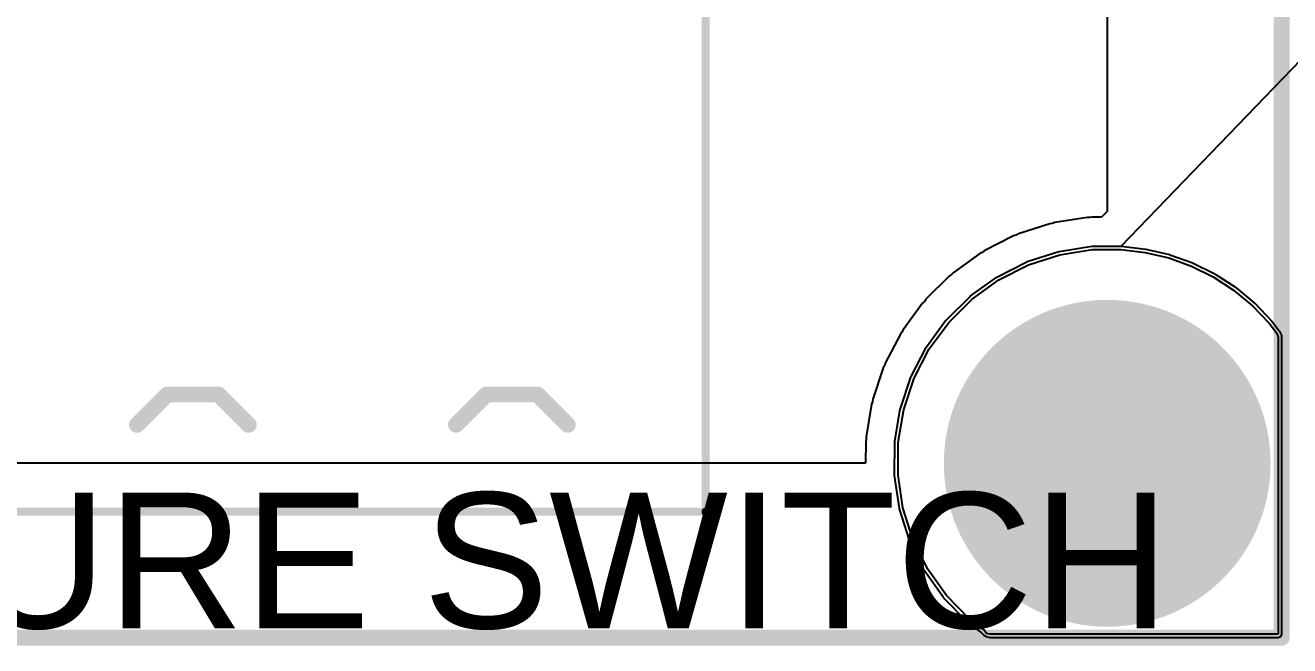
# Model space of a CAD drawing. Header units: millimetres. Extents: x 0 to 214, y 0 to 214.
# Drawn here: x 7.174 to 7.967, y -0.114 to 0.274 of the extents above; entities that cross this region are included whole.
import ezdxf

# ---------------------------------------------------------------- set-up
doc = ezdxf.new("R2010")
doc.units = ezdxf.units.MM
doc.header["$MEASUREMENT"] = 0
for name, color, linetype in [('BottomLayer', 5, 'Continuous'), ('BottomSolder', 6, 'Continuous'), ('Mechanical2', 216, 'Continuous'), ('MultiLayer', 9, 'Continuous'), ('PadHoleLayer', 156, 'Continuous'), ('TopLayer', 1, 'Continuous'), ('TopOverlay', 2, 'Continuous'), ('TopSolder', 216, 'Continuous'), ('ViaHoleLayer', 16, 'Continuous')]:
    doc.layers.add(name, color=color, linetype=linetype)
doc.styles.add('Arial', font='', dxfattribs={"height": 0.2})
doc.styles.get('Arial').set_extended_font_data('Arial')

# ---------------------------------------------------------------- blocks, each defined once
blk = doc.blocks.new('TBP01R1_508_04BE_107')
at = {"layer": 'TopOverlay'}
for points, const_width in [([(-0.3315, 0.3937), (-0.3315, -0.07874)], 0.005), ([(0.53126, 0.39346), (-0.3315, 0.39346)], 0.005), ([(-0.226, 0.32), (-0.245, 0.339)], 0.01), ([(-0.175, 0.339), (-0.194, 0.32)], 0.01), ([(-0.026, 0.32), (-0.045, 0.339)], 0.01), ([(0.025, 0.339), (0.006, 0.32)], 0.01), ([(-0.194, 0.32), (-0.226, 0.32)], 0.01), ([(0.006, 0.32), (-0.026, 0.32)], 0.01)]:
    blk.add_lwpolyline(points, dxfattribs=dict(at, const_width=const_width))
for points, const_width in [([(-0.33275, 0.3937, 1), (-0.33025, 0.3937, 1)], 0.0025), ([(-0.33275, 0.39346, 1), (-0.33025, 0.39346, 1)], 0.0025), ([(-0.2475, 0.339, 1), (-0.2425, 0.339, 1)], 0.005), ([(-0.1775, 0.339, 1), (-0.1725, 0.339, 1)], 0.005), ([(-0.0475, 0.339, 1), (-0.0425, 0.339, 1)], 0.005), ([(0.0225, 0.339, 1), (0.0275, 0.339, 1)], 0.005), ([(-0.2285, 0.32, 1), (-0.2235, 0.32, 1)], 0.005), ([(-0.2285, 0.32, 1), (-0.2235, 0.32, 1)], 0.005), ([(-0.1965, 0.32, 1), (-0.1915, 0.32, 1)], 0.005), ([(-0.1965, 0.32, 1), (-0.1915, 0.32, 1)], 0.005), ([(-0.0285, 0.32, 1), (-0.0235, 0.32, 1)], 0.005), ([(-0.0285, 0.32, 1), (-0.0235, 0.32, 1)], 0.005), ([(0.0035, 0.32, 1), (0.0085, 0.32, 1)], 0.005), ([(0.0035, 0.32, 1), (0.0085, 0.32, 1)], 0.005)]:
    blk.add_lwpolyline(points, format="xyb", close=True, dxfattribs=dict(at, const_width=const_width))

msp = doc.modelspace()

# ---------------------------------------------------------------- hatches: boundary and pattern name
at = {"layer": 'BottomLayer'}
h = msp.add_hatch(color=5, dxfattribs=at)
edge = h.paths.add_edge_path()
edge.add_arc((7.85211, -0.0001), 0.09843, 0, 360)
h = msp.add_hatch(color=5, dxfattribs=at)
edge = h.paths.add_edge_path()
edge.add_arc((7.84727, 0.0769), 0.01181, 0, 360)
h = msp.add_hatch(color=5, dxfattribs=at)
edge = h.paths.add_edge_path()
edge.add_arc((7.90318, 0.05788), 0.01181, 0, 360)
h = msp.add_hatch(color=5, dxfattribs=at)
edge = h.paths.add_edge_path()
edge.add_arc((7.79429, 0.05081), 0.01181, 0, 360)
h = msp.add_hatch(color=5, dxfattribs=at)
edge = h.paths.add_edge_path()
edge.add_arc((7.92927, 0.0049), 0.01181, 0, 360)
h = msp.add_hatch(color=5, dxfattribs=at)
edge = h.paths.add_edge_path()
edge.add_arc((7.77527, -0.0051), 0.01181, 0, 360)
h = msp.add_hatch(color=5, dxfattribs=at)
edge = h.paths.add_edge_path()
edge.add_arc((7.91025, -0.05101), 0.01181, 0, 360)
h = msp.add_hatch(color=5, dxfattribs=at)
edge = h.paths.add_edge_path()
edge.add_arc((7.80136, -0.05809), 0.01181, 0, 360)
h = msp.add_hatch(color=5, dxfattribs=at)
edge = h.paths.add_edge_path()
edge.add_arc((7.85727, -0.0771), 0.01181, 0, 360)
at = {"layer": 'BottomSolder'}
h = msp.add_hatch(color=6, dxfattribs=at)
edge = h.paths.add_edge_path()
edge.add_arc((7.85211, -0.0001), 0.10243, 0, 360)
h = msp.add_hatch(color=6, dxfattribs=at)
edge = h.paths.add_edge_path()
edge.add_arc((7.84727, 0.0769), 0.00591, 0, 360)
h = msp.add_hatch(color=6, dxfattribs=at)
edge = h.paths.add_edge_path()
edge.add_arc((7.90318, 0.05788), 0.00591, 0, 360)
h = msp.add_hatch(color=6, dxfattribs=at)
edge = h.paths.add_edge_path()
edge.add_arc((7.79429, 0.05081), 0.00591, 0, 360)
h = msp.add_hatch(color=6, dxfattribs=at)
edge = h.paths.add_edge_path()
edge.add_arc((7.92927, 0.0049), 0.00591, 0, 360)
h = msp.add_hatch(color=6, dxfattribs=at)
edge = h.paths.add_edge_path()
edge.add_arc((7.77527, -0.0051), 0.00591, 0, 360)
h = msp.add_hatch(color=6, dxfattribs=at)
edge = h.paths.add_edge_path()
edge.add_arc((7.91025, -0.05101), 0.00591, 0, 360)
h = msp.add_hatch(color=6, dxfattribs=at)
edge = h.paths.add_edge_path()
edge.add_arc((7.80136, -0.05809), 0.00591, 0, 360)
h = msp.add_hatch(color=6, dxfattribs=at)
edge = h.paths.add_edge_path()
edge.add_arc((7.85727, -0.0771), 0.00591, 0, 360)
at = {"layer": 'MultiLayer'}
h = msp.add_hatch(color=9, dxfattribs=at)
edge = h.paths.add_edge_path()
edge.add_arc((7.85211, -0.0001), 0.09843, 0, 360)
at = {"layer": 'PadHoleLayer'}
h = msp.add_hatch(color=156, dxfattribs=at)
edge = h.paths.add_edge_path()
edge.add_arc((7.85211, -0.0001), 0.06102, 0, 360)
at = {"layer": 'TopLayer'}
h = msp.add_hatch(color=1, dxfattribs=at)
edge = h.paths.add_edge_path()
edge.add_arc((7.85211, -0.0001), 0.09843, 0, 360)
h = msp.add_hatch(color=1, dxfattribs=at)
edge = h.paths.add_edge_path()
edge.add_arc((7.84727, 0.0769), 0.01181, 0, 360)
h = msp.add_hatch(color=1, dxfattribs=at)
edge = h.paths.add_edge_path()
edge.add_arc((7.90318, 0.05788), 0.01181, 0, 360)
h = msp.add_hatch(color=1, dxfattribs=at)
edge = h.paths.add_edge_path()
edge.add_arc((7.79429, 0.05081), 0.01181, 0, 360)
h = msp.add_hatch(color=1, dxfattribs=at)
edge = h.paths.add_edge_path()
edge.add_arc((7.92927, 0.0049), 0.01181, 0, 360)
h = msp.add_hatch(color=1, dxfattribs=at)
edge = h.paths.add_edge_path()
edge.add_arc((7.77527, -0.0051), 0.01181, 0, 360)
h = msp.add_hatch(color=1, dxfattribs=at)
edge = h.paths.add_edge_path()
edge.add_arc((7.91025, -0.05101), 0.01181, 0, 360)
h = msp.add_hatch(color=1, dxfattribs=at)
edge = h.paths.add_edge_path()
edge.add_arc((7.80136, -0.05809), 0.01181, 0, 360)
h = msp.add_hatch(color=1, dxfattribs=at)
edge = h.paths.add_edge_path()
edge.add_arc((7.85727, -0.0771), 0.01181, 0, 360)
at = {"layer": 'TopSolder'}
h = msp.add_hatch(color=216, dxfattribs=at)
edge = h.paths.add_edge_path()
edge.add_arc((7.85211, -0.0001), 0.10243, 0, 360)
h = msp.add_hatch(color=216, dxfattribs=at)
edge = h.paths.add_edge_path()
edge.add_arc((7.84727, 0.0769), 0.00591, 0, 360)
h = msp.add_hatch(color=216, dxfattribs=at)
edge = h.paths.add_edge_path()
edge.add_arc((7.90318, 0.05788), 0.00591, 0, 360)
h = msp.add_hatch(color=216, dxfattribs=at)
edge = h.paths.add_edge_path()
edge.add_arc((7.79429, 0.05081), 0.00591, 0, 360)
h = msp.add_hatch(color=216, dxfattribs=at)
edge = h.paths.add_edge_path()
edge.add_arc((7.92927, 0.0049), 0.00591, 0, 360)
h = msp.add_hatch(color=216, dxfattribs=at)
edge = h.paths.add_edge_path()
edge.add_arc((7.77527, -0.0051), 0.00591, 0, 360)
h = msp.add_hatch(color=216, dxfattribs=at)
edge = h.paths.add_edge_path()
edge.add_arc((7.91025, -0.05101), 0.00591, 0, 360)
h = msp.add_hatch(color=216, dxfattribs=at)
edge = h.paths.add_edge_path()
edge.add_arc((7.80136, -0.05809), 0.00591, 0, 360)
h = msp.add_hatch(color=216, dxfattribs=at)
edge = h.paths.add_edge_path()
edge.add_arc((7.85727, -0.0771), 0.00591, 0, 360)
at = {"layer": 'ViaHoleLayer'}
h = msp.add_hatch(color=16, dxfattribs=at)
edge = h.paths.add_edge_path()
edge.add_arc((7.84727, 0.0769), 0.00591, 0, 360)
h = msp.add_hatch(color=16, dxfattribs=at)
edge = h.paths.add_edge_path()
edge.add_arc((7.90318, 0.05788), 0.00591, 0, 360)
h = msp.add_hatch(color=16, dxfattribs=at)
edge = h.paths.add_edge_path()
edge.add_arc((7.79429, 0.05081), 0.00591, 0, 360)
h = msp.add_hatch(color=16, dxfattribs=at)
edge = h.paths.add_edge_path()
edge.add_arc((7.92927, 0.0049), 0.00591, 0, 360)
h = msp.add_hatch(color=16, dxfattribs=at)
edge = h.paths.add_edge_path()
edge.add_arc((7.77527, -0.0051), 0.00591, 0, 360)
h = msp.add_hatch(color=16, dxfattribs=at)
edge = h.paths.add_edge_path()
edge.add_arc((7.91025, -0.05101), 0.00591, 0, 360)
h = msp.add_hatch(color=16, dxfattribs=at)
edge = h.paths.add_edge_path()
edge.add_arc((7.80136, -0.05809), 0.00591, 0, 360)
h = msp.add_hatch(color=16, dxfattribs=at)
edge = h.paths.add_edge_path()
edge.add_arc((7.85727, -0.0771), 0.00591, 0, 360)

# ---------------------------------------------------------------- linework, layer by layer
at = {"layer": 'BottomLayer'}
for p, q in [((7.85211, 0.48378), (7.85211, 0.15774)), ((7.81917, 0.15074), (7.81766, 0.15018)), ((7.83959, 0.15395), (7.81917, 0.15074)), ((7.84119, 0.15389), (7.83959, 0.15395)), ((7.84277, 0.1542), (7.84119, 0.15389)), ((7.84857, 0.1542), (7.84277, 0.1542)), ((7.85211, 0.15774), (7.84857, 0.1542)), ((7.795, 0.14286), (7.79345, 0.14243)), ((7.7964, 0.14364), (7.795, 0.14286)), ((7.81607, 0.15), (7.7964, 0.14364)), ((7.81766, 0.15018), (7.81607, 0.15)), ((7.79345, 0.14243), (7.77501, 0.13309)), ((7.77229, 0.13144), (7.75552, 0.11934)), ((7.77375, 0.1321), (7.77229, 0.13144)), ((7.77501, 0.13309), (7.77375, 0.1321)), ((7.80267, 0.12424), (7.82234, 0.13059)), ((7.82234, 0.13059), (7.84277, 0.13381)), ((7.84277, 0.13381), (7.8531, 0.13381)), ((7.8531, 0.13381), (7.86072, 0.13381)), ((7.86072, 0.13381), (7.87584, 0.13206)), ((7.87584, 0.13206), (7.89065, 0.12859)), ((7.89065, 0.12859), (7.90498, 0.12344)), ((7.75552, 0.11934), (7.75443, 0.11817)), ((7.78422, 0.1149), (7.80267, 0.12424)), ((7.90498, 0.12344), (7.91861, 0.11667)), ((7.75309, 0.11728), (7.73841, 0.10272)), ((7.75443, 0.11817), (7.75309, 0.11728)), ((7.76745, 0.1028), (7.78422, 0.1149)), ((7.91861, 0.11667), (7.93138, 0.10839)), ((7.93138, 0.10839), (7.94311, 0.09869)), ((7.73633, 0.10031), (7.72409, 0.08365)), ((7.73751, 0.10139), (7.73633, 0.10031)), ((7.73841, 0.10272), (7.73751, 0.10139)), ((7.75277, 0.08824), (7.76745, 0.1028)), ((7.94311, 0.09869), (7.95366, 0.08771)), ((7.74053, 0.07158), (7.75277, 0.08824)), ((7.95366, 0.08771), (7.95826, 0.08165)), ((7.72241, 0.08094), (7.71292, 0.06257)), ((7.72341, 0.08219), (7.72241, 0.08094)), ((7.72409, 0.08365), (7.72341, 0.08219)), ((7.95826, 0.08165), (7.95851, 0.08133)), ((7.95851, 0.08133), (7.95889, 0.0806)), ((7.95889, 0.0806), (7.95915, 0.07983)), ((7.95915, 0.07983), (7.95928, 0.07903)), ((7.73103, 0.05321), (7.74053, 0.07158)), ((7.95928, 0.07903), (7.95928, 0.07862)), ((7.95928, 0.07862), (7.95928, 0.07862)), ((7.95928, 0.07862), (7.95928, -0.10728)), ((7.71168, 0.05964), (7.70516, 0.04002)), ((7.71247, 0.06103), (7.71168, 0.05964)), ((7.71292, 0.06257), (7.71247, 0.06103)), ((7.72451, 0.03359), (7.73103, 0.05321)), ((7.70516, 0.04002), (7.70496, 0.03843)), ((7.70439, 0.03693), (7.701, 0.01653)), ((7.70496, 0.03843), (7.70439, 0.03693)), ((7.72112, 0.01319), (7.72451, 0.03359)), ((7.701, 0.01653), (7.70105, 0.01493)), ((7.70073, 0.01336), (7.70061, -0.0001)), ((7.70105, 0.01493), (7.70073, 0.01336)), ((7.72094, -0.00749), (7.72112, 0.01319)), ((7.70061, -0.0001), (4.52522, -0.0001)), ((7.72399, -0.02794), (7.72094, -0.00749)), ((7.73018, -0.04767), (7.72399, -0.02794)), ((7.73936, -0.06619), (7.73018, -0.04767)), ((7.75131, -0.08306), (7.73936, -0.06619)), ((7.76575, -0.09787), (7.75131, -0.08306)), ((7.77403, -0.10406), (7.76575, -0.09787)), ((7.77412, -0.10412), (7.77403, -0.10406)), ((7.77403, -0.10406), (7.77403, -0.10406)), ((7.7743, -0.10425), (7.77412, -0.10412)), ((7.77449, -0.10436), (7.7743, -0.10425)), ((7.77468, -0.10447), (7.77449, -0.10436)), ((7.77478, -0.10452), (7.77468, -0.10447)), ((7.77509, -0.10514), (7.77478, -0.10452)), ((7.77603, -0.10617), (7.77509, -0.10514)), ((7.77722, -0.1069), (7.77603, -0.10617)), ((7.77856, -0.10728), (7.77722, -0.1069)), ((7.77926, -0.10728), (7.77856, -0.10728)), ((7.90943, -0.10728), (7.77926, -0.10728)), ((7.95928, -0.10728), (7.90943, -0.10728))]:
    msp.add_line(p, q, dxfattribs=at)
at = {"layer": 'BottomSolder'}
for p, q in [((7.86084, 0.13593), (214.05121, 213.98292)), ((7.822, 0.13273), (7.84243, 0.13595)), ((7.84243, 0.13595), (7.8426, 0.13591)), ((7.8426, 0.13591), (7.84277, 0.13598)), ((7.84277, 0.13598), (7.8531, 0.13598)), ((7.8531, 0.13598), (7.86072, 0.13598)), ((7.86072, 0.13598), (7.86084, 0.13593)), ((7.86084, 0.13593), (7.86096, 0.13596)), ((7.86096, 0.13596), (7.87608, 0.13421)), ((7.802, 0.1263), (7.82168, 0.13265)), ((7.82168, 0.13265), (7.82185, 0.13264)), ((7.82185, 0.13264), (7.822, 0.13273)), ((7.87608, 0.13421), (7.8762, 0.13415)), ((7.8762, 0.13415), (7.87633, 0.13417)), ((7.87633, 0.13417), (7.89115, 0.1307)), ((7.89115, 0.1307), (7.89126, 0.13062)), ((7.89126, 0.13062), (7.89139, 0.13063)), ((7.89139, 0.13063), (7.90571, 0.12547)), ((7.78324, 0.11683), (7.80169, 0.12617)), ((7.80169, 0.12617), (7.80186, 0.12618)), ((7.80186, 0.12618), (7.802, 0.1263)), ((7.90571, 0.12547), (7.90581, 0.12538)), ((7.90581, 0.12538), (7.90594, 0.12538)), ((7.90594, 0.12538), (7.91957, 0.11861)), ((7.76618, 0.10456), (7.78295, 0.11665)), ((7.78295, 0.11665), (7.78312, 0.11669)), ((7.78312, 0.11669), (7.78324, 0.11683)), ((7.91957, 0.11861), (7.91966, 0.11851)), ((7.91966, 0.11851), (7.91979, 0.11849)), ((7.91979, 0.11849), (7.93256, 0.1102)), ((7.75124, 0.08978), (7.76593, 0.10434)), ((7.76593, 0.10434), (7.76609, 0.10441)), ((7.76609, 0.10441), (7.76618, 0.10456)), ((7.93256, 0.1102), (7.93263, 0.11009)), ((7.93263, 0.11009), (7.93276, 0.11006)), ((7.93276, 0.11006), (7.94449, 0.10036)), ((7.94449, 0.10036), (7.94455, 0.10024)), ((7.94455, 0.10024), (7.94468, 0.10019)), ((7.94468, 0.10019), (7.95522, 0.08921)), ((7.73878, 0.07286), (7.75102, 0.08952)), ((7.75102, 0.08952), (7.75117, 0.08962)), ((7.75117, 0.08962), (7.75124, 0.08978)), ((7.95522, 0.08921), (7.95526, 0.08909)), ((7.95526, 0.08909), (7.95538, 0.08902)), ((7.95538, 0.08902), (7.95998, 0.08296)), ((7.95998, 0.08296), (7.95998, 0.08296)), ((7.95998, 0.08296), (7.96023, 0.08264)), ((7.96023, 0.08264), (7.96028, 0.08246)), ((7.96028, 0.08246), (7.96042, 0.08234)), ((7.96042, 0.08234), (7.9608, 0.08162)), ((7.9608, 0.08162), (7.96082, 0.08144)), ((7.96082, 0.08144), (7.96094, 0.0813)), ((7.96094, 0.0813), (7.9612, 0.08052)), ((7.9612, 0.08052), (7.96119, 0.08034)), ((7.96119, 0.08034), (7.96129, 0.08018)), ((7.96129, 0.08018), (7.96142, 0.07937)), ((7.96142, 0.07937), (7.96138, 0.07919)), ((7.72911, 0.0542), (7.7386, 0.07257)), ((7.7386, 0.07257), (7.73874, 0.07268)), ((7.73874, 0.07268), (7.73878, 0.07286)), ((7.96138, 0.07919), (7.96145, 0.07902)), ((7.96145, 0.07902), (7.96145, 0.07862)), ((7.96145, 0.07862), (7.96145, 0.07862)), ((7.96145, 0.07862), (7.96145, -0.10728)), ((7.72245, 0.03427), (7.72898, 0.05389)), ((7.72898, 0.05389), (7.72909, 0.05403)), ((7.72909, 0.05403), (7.72911, 0.0542)), ((7.71898, 0.01355), (7.72237, 0.03394)), ((7.72237, 0.03394), (7.72247, 0.03409)), ((7.72247, 0.03409), (7.72245, 0.03427)), ((7.71878, -0.00747), (7.71895, 0.01321)), ((7.71895, 0.01321), (7.71902, 0.01337)), ((7.71902, 0.01337), (7.71898, 0.01355)), ((7.71885, -0.00763), (7.71878, -0.00747)), ((7.7188, -0.0078), (7.71885, -0.00763)), ((7.72185, -0.02826), (7.7188, -0.0078)), ((7.72194, -0.02841), (7.72185, -0.02826)), ((7.72192, -0.02858), (7.72194, -0.02841)), ((7.72811, -0.04831), (7.72192, -0.02858)), ((7.72823, -0.04845), (7.72811, -0.04831)), ((7.72824, -0.04863), (7.72823, -0.04845)), ((7.73742, -0.06715), (7.72824, -0.04863)), ((7.73755, -0.06727), (7.73742, -0.06715)), ((7.73759, -0.06744), (7.73755, -0.06727)), ((7.74955, -0.08431), (7.73759, -0.06744)), ((7.7497, -0.08441), (7.74955, -0.08431)), ((7.74976, -0.08457), (7.7497, -0.08441)), ((7.7642, -0.09938), (7.74976, -0.08457)), ((7.76436, -0.09945), (7.7642, -0.09938)), ((7.76445, -0.0996), (7.76436, -0.09945)), ((7.77273, -0.10579), (7.76445, -0.0996)), ((7.77282, -0.10586), (7.77273, -0.10579)), ((7.77273, -0.10579), (7.77273, -0.10579)), ((7.77287, -0.10587), (7.77282, -0.10586)), ((7.7729, -0.10591), (7.77287, -0.10587)), ((7.77308, -0.10604), (7.7729, -0.10591)), ((7.77312, -0.10604), (7.77308, -0.10604)), ((7.77316, -0.10612), (7.77312, -0.10604)), ((7.77339, -0.10632), (7.77316, -0.10612)), ((7.7735, -0.10661), (7.77339, -0.10632)), ((7.77444, -0.10763), (7.7735, -0.10661)), ((7.77472, -0.10776), (7.77444, -0.10763)), ((7.7749, -0.10801), (7.77472, -0.10776)), ((7.77608, -0.10874), (7.7749, -0.10801)), ((7.77639, -0.10879), (7.77608, -0.10874)), ((7.77663, -0.10898), (7.77639, -0.10879)), ((7.77797, -0.10937), (7.77663, -0.10898)), ((7.77828, -0.10933), (7.77797, -0.10937)), ((7.77856, -0.10945), (7.77828, -0.10933)), ((7.77926, -0.10945), (7.77856, -0.10945)), ((7.90943, -0.10945), (7.77926, -0.10945)), ((7.77926, -0.10945), (7.77926, -0.10945)), ((7.95928, -0.10945), (7.90943, -0.10945)), ((7.96081, -0.10881), (7.95928, -0.10945)), ((7.96145, -0.10728), (7.96081, -0.10881))]:
    msp.add_line(p, q, dxfattribs=at)
at = {"layer": 'Mechanical2', "const_width": 0.01}
for points in [[(7.96154, -0.10943), (7.96154, 4.77246)], [(-0.10933, -0.10943), (7.96154, -0.10943)]]:
    msp.add_lwpolyline(points, dxfattribs=at)
at = {"layer": 'Mechanical2', "const_width": 0.005}
msp.add_lwpolyline([(7.95904, -0.10943, 1), (7.96404, -0.10943, 1)], format="xyb", close=True, dxfattribs=at)
msp.add_lwpolyline([(7.95904, -0.10943, 1), (7.96404, -0.10943, 1)], format="xyb", close=True, dxfattribs=at)
at = {"layer": 'TopLayer'}
for p, q in [((7.85211, 3.81455), (7.85211, 0.15774)), ((7.81917, 0.15074), (7.81766, 0.15018)), ((7.83959, 0.15395), (7.81917, 0.15074)), ((7.84119, 0.15389), (7.83959, 0.15395)), ((7.84277, 0.1542), (7.84119, 0.15389)), ((7.84857, 0.1542), (7.84277, 0.1542)), ((7.85211, 0.15774), (7.84857, 0.1542)), ((7.795, 0.14286), (7.79345, 0.14243)), ((7.7964, 0.14364), (7.795, 0.14286)), ((7.81607, 0.15), (7.7964, 0.14364)), ((7.81766, 0.15018), (7.81607, 0.15)), ((7.79345, 0.14243), (7.77501, 0.13309)), ((7.77229, 0.13144), (7.75552, 0.11934)), ((7.77375, 0.1321), (7.77229, 0.13144)), ((7.77501, 0.13309), (7.77375, 0.1321)), ((7.80267, 0.12424), (7.82234, 0.13059)), ((7.82234, 0.13059), (7.84277, 0.13381)), ((7.84277, 0.13381), (7.8531, 0.13381)), ((7.8531, 0.13381), (7.86072, 0.13381)), ((7.86072, 0.13381), (7.87584, 0.13206)), ((7.87584, 0.13206), (7.89065, 0.12859)), ((7.89065, 0.12859), (7.90498, 0.12344)), ((7.75552, 0.11934), (7.75443, 0.11817)), ((7.78422, 0.1149), (7.80267, 0.12424)), ((7.90498, 0.12344), (7.91861, 0.11667)), ((7.75309, 0.11728), (7.73841, 0.10272)), ((7.75443, 0.11817), (7.75309, 0.11728)), ((7.76745, 0.1028), (7.78422, 0.1149)), ((7.91861, 0.11667), (7.93138, 0.10839)), ((7.93138, 0.10839), (7.94311, 0.09869)), ((7.73633, 0.10031), (7.72409, 0.08365)), ((7.73751, 0.10139), (7.73633, 0.10031)), ((7.73841, 0.10272), (7.73751, 0.10139)), ((7.75277, 0.08824), (7.76745, 0.1028)), ((7.94311, 0.09869), (7.95366, 0.08771)), ((7.74053, 0.07158), (7.75277, 0.08824)), ((7.95366, 0.08771), (7.95826, 0.08165)), ((7.72241, 0.08094), (7.71292, 0.06257)), ((7.72341, 0.08219), (7.72241, 0.08094)), ((7.72409, 0.08365), (7.72341, 0.08219)), ((7.95826, 0.08165), (7.95851, 0.08133)), ((7.95851, 0.08133), (7.95889, 0.0806)), ((7.95889, 0.0806), (7.95915, 0.07983)), ((7.95915, 0.07983), (7.95928, 0.07902)), ((7.73103, 0.05321), (7.74053, 0.07158)), ((7.95928, 0.07902), (7.95928, 0.07862)), ((7.95928, 0.07862), (7.95928, 0.07862)), ((7.95928, 0.07862), (7.95928, -0.10728)), ((7.71168, 0.05964), (7.70516, 0.04002)), ((7.71247, 0.06103), (7.71168, 0.05964)), ((7.71292, 0.06257), (7.71247, 0.06103)), ((7.72451, 0.03359), (7.73103, 0.05321)), ((7.70516, 0.04002), (7.70496, 0.03843)), ((7.70439, 0.03693), (7.701, 0.01653)), ((7.70496, 0.03843), (7.70439, 0.03693)), ((7.72112, 0.01319), (7.72451, 0.03359)), ((7.701, 0.01653), (7.70105, 0.01493)), ((7.70073, 0.01336), (7.70061, -0.0001)), ((7.70105, 0.01493), (7.70073, 0.01336)), ((7.72094, -0.00749), (7.72112, 0.01319)), ((7.70061, -0.0001), (4.2479, -0.0001)), ((7.72399, -0.02794), (7.72094, -0.00749)), ((7.73018, -0.04767), (7.72399, -0.02794)), ((7.73936, -0.06619), (7.73018, -0.04767)), ((7.75131, -0.08306), (7.73936, -0.06619)), ((7.76575, -0.09787), (7.75131, -0.08306)), ((7.77403, -0.10406), (7.76575, -0.09787)), ((7.77412, -0.10412), (7.77403, -0.10406)), ((7.77403, -0.10406), (7.77403, -0.10406)), ((7.7743, -0.10425), (7.77412, -0.10412)), ((7.77449, -0.10436), (7.7743, -0.10425)), ((7.77468, -0.10447), (7.77449, -0.10436)), ((7.77478, -0.10452), (7.77468, -0.10447)), ((7.77509, -0.10514), (7.77478, -0.10452)), ((7.77603, -0.10617), (7.77509, -0.10514)), ((7.77722, -0.1069), (7.77603, -0.10617)), ((7.77856, -0.10728), (7.77722, -0.1069)), ((7.77926, -0.10728), (7.77856, -0.10728)), ((7.90944, -0.10728), (7.77926, -0.10728)), ((7.95928, -0.10728), (7.90944, -0.10728))]:
    msp.add_line(p, q, dxfattribs=at)
at = {"layer": 'TopSolder'}
for p, q in [((7.86084, 0.13593), (214.05121, 213.98292)), ((7.822, 0.13273), (7.84243, 0.13595)), ((7.84243, 0.13595), (7.8426, 0.13591)), ((7.8426, 0.13591), (7.84277, 0.13598)), ((7.84277, 0.13598), (7.8531, 0.13598)), ((7.8531, 0.13598), (7.86072, 0.13598)), ((7.86072, 0.13598), (7.86084, 0.13593)), ((7.86084, 0.13593), (7.86096, 0.13596)), ((7.86096, 0.13596), (7.87608, 0.13421)), ((7.802, 0.1263), (7.82168, 0.13265)), ((7.82168, 0.13265), (7.82185, 0.13264)), ((7.82185, 0.13264), (7.822, 0.13273)), ((7.87608, 0.13421), (7.8762, 0.13415)), ((7.8762, 0.13415), (7.87633, 0.13417)), ((7.87633, 0.13417), (7.89115, 0.1307)), ((7.89115, 0.1307), (7.89126, 0.13062)), ((7.89126, 0.13062), (7.89139, 0.13063)), ((7.89139, 0.13063), (7.90571, 0.12547)), ((7.78324, 0.11683), (7.80169, 0.12617)), ((7.80169, 0.12617), (7.80186, 0.12618)), ((7.80186, 0.12618), (7.802, 0.1263)), ((7.90571, 0.12547), (7.90581, 0.12538)), ((7.90581, 0.12538), (7.90594, 0.12538)), ((7.90594, 0.12538), (7.91957, 0.11861)), ((7.76618, 0.10456), (7.78295, 0.11665)), ((7.78295, 0.11665), (7.78312, 0.11669)), ((7.78312, 0.11669), (7.78324, 0.11683)), ((7.91957, 0.11861), (7.91966, 0.11851)), ((7.91966, 0.11851), (7.91979, 0.11849)), ((7.91979, 0.11849), (7.93256, 0.1102)), ((7.75124, 0.08978), (7.76592, 0.10434)), ((7.76592, 0.10434), (7.76609, 0.10441)), ((7.76609, 0.10441), (7.76618, 0.10456)), ((7.93256, 0.1102), (7.93263, 0.11009)), ((7.93263, 0.11009), (7.93276, 0.11006)), ((7.93276, 0.11006), (7.94449, 0.10036)), ((7.94449, 0.10036), (7.94456, 0.10024)), ((7.94456, 0.10024), (7.94468, 0.10019)), ((7.94468, 0.10019), (7.95522, 0.08921)), ((7.73878, 0.07286), (7.75102, 0.08952)), ((7.75102, 0.08952), (7.75117, 0.08962)), ((7.75117, 0.08962), (7.75124, 0.08978)), ((7.95522, 0.08921), (7.95526, 0.08909)), ((7.95526, 0.08909), (7.95538, 0.08902)), ((7.95538, 0.08902), (7.95998, 0.08296)), ((7.95998, 0.08296), (7.95998, 0.08296)), ((7.95998, 0.08296), (7.96023, 0.08264)), ((7.96023, 0.08264), (7.96028, 0.08246)), ((7.96028, 0.08246), (7.96042, 0.08234)), ((7.96042, 0.08234), (7.9608, 0.08162)), ((7.9608, 0.08162), (7.96082, 0.08144)), ((7.96082, 0.08144), (7.96094, 0.0813)), ((7.96094, 0.0813), (7.9612, 0.08052)), ((7.9612, 0.08052), (7.96119, 0.08034)), ((7.96119, 0.08034), (7.96129, 0.08018)), ((7.96129, 0.08018), (7.96142, 0.07937)), ((7.96142, 0.07937), (7.96138, 0.07919)), ((7.72911, 0.0542), (7.7386, 0.07257)), ((7.7386, 0.07257), (7.73874, 0.07268)), ((7.73874, 0.07268), (7.73878, 0.07286)), ((7.96138, 0.07919), (7.96145, 0.07902)), ((7.96145, 0.07902), (7.96145, 0.07862)), ((7.96145, 0.07862), (7.96145, 0.07862)), ((7.96145, 0.07862), (7.96145, -0.10728)), ((7.72245, 0.03427), (7.72898, 0.05389)), ((7.72898, 0.05389), (7.72909, 0.05403)), ((7.72909, 0.05403), (7.72911, 0.0542)), ((7.71898, 0.01355), (7.72237, 0.03394)), ((7.72237, 0.03394), (7.72247, 0.03409)), ((7.72247, 0.03409), (7.72245, 0.03427)), ((7.71878, -0.00747), (7.71895, 0.01321)), ((7.71895, 0.01321), (7.71902, 0.01337)), ((7.71902, 0.01337), (7.71898, 0.01355)), ((7.71885, -0.00763), (7.71878, -0.00747)), ((7.7188, -0.0078), (7.71885, -0.00763)), ((7.72185, -0.02826), (7.7188, -0.0078)), ((7.72194, -0.02841), (7.72185, -0.02826)), ((7.72192, -0.02858), (7.72194, -0.02841)), ((7.72811, -0.04831), (7.72192, -0.02858)), ((7.72822, -0.04845), (7.72811, -0.04831)), ((7.72824, -0.04863), (7.72822, -0.04845)), ((7.73742, -0.06715), (7.72824, -0.04863)), ((7.73755, -0.06727), (7.73742, -0.06715)), ((7.73759, -0.06744), (7.73755, -0.06727)), ((7.74955, -0.08431), (7.73759, -0.06744)), ((7.7497, -0.08441), (7.74955, -0.08431)), ((7.74976, -0.08457), (7.7497, -0.08441)), ((7.7642, -0.09938), (7.74976, -0.08457)), ((7.76436, -0.09945), (7.7642, -0.09938)), ((7.76445, -0.0996), (7.76436, -0.09945)), ((7.77273, -0.10579), (7.76445, -0.0996)), ((7.77282, -0.10586), (7.77273, -0.10579)), ((7.77273, -0.10579), (7.77273, -0.10579)), ((7.77287, -0.10587), (7.77282, -0.10586)), ((7.7729, -0.10591), (7.77287, -0.10587)), ((7.77308, -0.10604), (7.7729, -0.10591)), ((7.77312, -0.10604), (7.77308, -0.10604)), ((7.77316, -0.10612), (7.77312, -0.10604)), ((7.77339, -0.10632), (7.77316, -0.10612)), ((7.7735, -0.10661), (7.77339, -0.10632)), ((7.77444, -0.10763), (7.7735, -0.10661)), ((7.77472, -0.10776), (7.77444, -0.10763)), ((7.7749, -0.10801), (7.77472, -0.10776)), ((7.77608, -0.10875), (7.7749, -0.10801)), ((7.77639, -0.10879), (7.77608, -0.10875)), ((7.77663, -0.10899), (7.77639, -0.10879)), ((7.77797, -0.10937), (7.77663, -0.10899)), ((7.77828, -0.10933), (7.77797, -0.10937)), ((7.77856, -0.10945), (7.77828, -0.10933)), ((7.77926, -0.10945), (7.77856, -0.10945)), ((7.90944, -0.10945), (7.77926, -0.10945)), ((7.77926, -0.10945), (7.77926, -0.10945)), ((7.95928, -0.10945), (7.90944, -0.10945)), ((7.96081, -0.10881), (7.95928, -0.10945)), ((7.96145, -0.10728), (7.96081, -0.10881))]:
    msp.add_line(p, q, dxfattribs=at)

# ---------------------------------------------------------------- block references
at = {"rotation": 180}
msp.add_blockref('TBP01R1_508_04BE_107', (7.26881, 0.36303), dxfattribs=at)

# ---------------------------------------------------------------- texts
at = {"layer": 'TopOverlay', "style": 'Arial'}
msp.add_text('PRESSURE SWITCH', height=0.085, rotation=360, dxfattribs=at).set_placement((6.73681, -0.10345))

doc.saveas('drawing.dxf')
